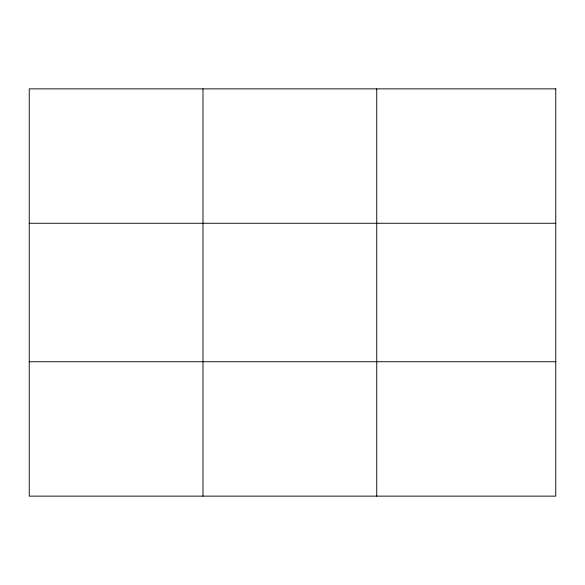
<?xml version="1.0" encoding="UTF-8"?>
<svg xmlns="http://www.w3.org/2000/svg" width="585" height="585" viewBox="0 0 585 585"><rect width="100%" height="100%" fill="white"/><g stroke="black" fill="none" stroke-linecap="round" stroke-linejoin="round"><path stroke-width="0.88" d="M202.995 88.861L202.995 496.138M376.74 88.861L376.74 496.138M29.25 223.265L555.75 223.265M29.25 361.735L555.75 361.735M555.75 88.861L555.75 496.138L29.25 496.138L29.25 88.861L555.75 88.861"/></g></svg>
